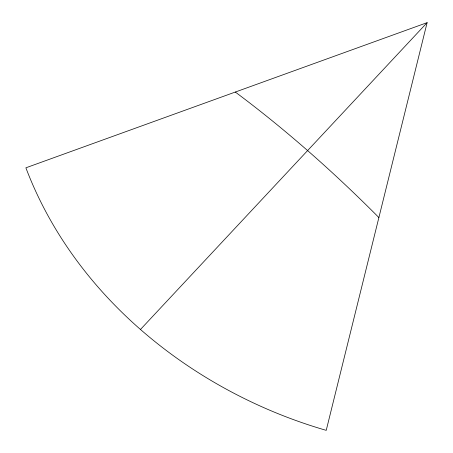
<?xml version="1.0" encoding="UTF-8"?>
<svg xmlns="http://www.w3.org/2000/svg" width="453" height="453" viewBox="0 0 453 453"><rect width="100%" height="100%" fill="white"/><g stroke="black" fill="none" stroke-linecap="round" stroke-linejoin="round"><path stroke-width="0.68" d="M427.117 22.65L326.228 430.35C194.767 392.349 75.158 297.802 25.883 167.814L427.117 22.65L140.424 329.518M235.311 92.044C286.313 130.102 334.031 172.44 378.889 217.548"/></g></svg>
